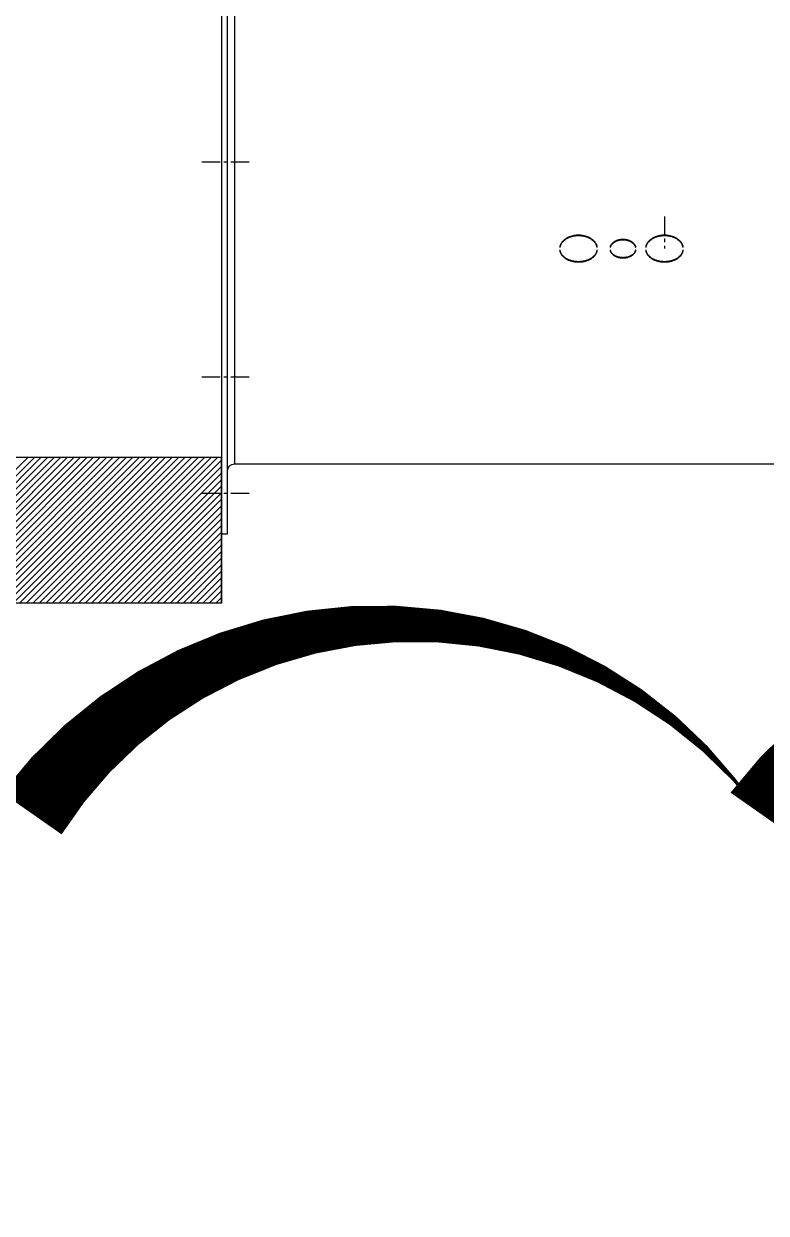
# Model space of a CAD drawing. Header units: millimetres. Extents: x -379292 to 1221486, y 92049 to 447512.
# Drawn here: x 409699 to 410208, y 272865 to 273682 of the extents above; entities that cross this region are included whole.
import ezdxf

# ---------------------------------------------------------------- set-up
doc = ezdxf.new("R2010")
doc.units = ezdxf.units.MM
doc.linetypes.add('CENTER', pattern=[2, 1.25, -0.25, 0.25, -0.25])
doc.layers.add('05_REV', color=5, linetype='Continuous')
doc.layers.add('_Systemair', color=3, linetype='Continuous', lineweight=30)
doc.layers.add('_Systemair Ventilation Equipments', color=7, linetype='Continuous', lineweight=30)

# ---------------------------------------------------------------- blocks, each defined once
blk = doc.blocks.new('AXC 1000 L')
at = {"layer": '_Systemair Ventilation Equipments'}
for p, q in [((10072.364, 3625.006), (10072.364, 3735.506)), ((10072.764, 3735.506), (10072.764, 3625.006)), ((10072.764, 3625.006), (10072.364, 3625.006))]:
    blk.add_line(p, q, dxfattribs=at)
at = {"layer": '_Systemair Ventilation Equipments', "color": 9, "linetype": 'Continuous'}
blk.add_line((10071.864, 3726.864), (10071.864, 3629.806), dxfattribs=at)
at = {"layer": '_Systemair Ventilation Equipments', "color": 2, "linetype": 'CENTER'}
for p, q in [((10070.864, 3650.533), (10074.264, 3650.533)), ((10042.364, 3646.79), (10042.364, 3644.592)), ((10070.864, 3635.772), (10074.264, 3635.772)), ((10070.864, 3627.784), (10074.264, 3627.784))]:
    blk.add_line(p, q, dxfattribs=at)
at = {"layer": '_Systemair Ventilation Equipments', "color": 7, "linetype": 'Continuous'}
for p, q in [((10041.09, 3644.767), (10041.102, 3644.805)), ((10041.102, 3644.805), (10041.117, 3644.843)), ((10041.103, 3644.806), (10041.103, 3644.689)), ((10041.117, 3644.843), (10041.134, 3644.881)), ((10041.133, 3644.803), (10041.12, 3644.765)), ((10041.147, 3644.84), (10041.133, 3644.803)), ((10041.134, 3644.881), (10041.153, 3644.919)), ((10041.164, 3644.877), (10041.147, 3644.84)), ((10041.153, 3644.919), (10041.174, 3644.955)), ((10041.182, 3644.913), (10041.164, 3644.877)), ((10041.174, 3644.955), (10041.198, 3644.991)), ((10041.203, 3644.949), (10041.182, 3644.913)), ((10041.198, 3644.991), (10041.223, 3645.026)), ((10041.227, 3644.984), (10041.203, 3644.949)), ((10041.223, 3645.026), (10041.251, 3645.061)), ((10041.252, 3645.019), (10041.227, 3644.984)), ((10041.251, 3645.061), (10041.281, 3645.095)), ((10041.279, 3645.052), (10041.252, 3645.019)), ((10041.308, 3645.085), (10041.279, 3645.052)), ((10041.281, 3645.095), (10041.313, 3645.127)), ((10041.339, 3645.117), (10041.308, 3645.085)), ((10041.313, 3645.127), (10041.347, 3645.159)), ((10041.372, 3645.147), (10041.339, 3645.117)), ((10041.347, 3645.159), (10041.383, 3645.19)), ((10041.406, 3645.177), (10041.372, 3645.147)), ((10041.383, 3645.19), (10041.42, 3645.22)), ((10041.443, 3645.206), (10041.406, 3645.177)), ((10041.42, 3645.22), (10041.459, 3645.248)), ((10041.481, 3645.234), (10041.443, 3645.206)), ((10041.459, 3645.248), (10041.5, 3645.276)), ((10041.521, 3645.26), (10041.481, 3645.234)), ((10041.5, 3645.276), (10041.542, 3645.301)), ((10041.562, 3645.286), (10041.521, 3645.26)), ((10041.542, 3645.301), (10041.585, 3645.326)), ((10041.605, 3645.31), (10041.562, 3645.286)), ((10041.585, 3645.326), (10041.631, 3645.35)), ((10041.649, 3645.332), (10041.605, 3645.31)), ((10041.631, 3645.35), (10041.678, 3645.372)), ((10041.694, 3645.353), (10041.649, 3645.332)), ((10041.678, 3645.372), (10041.726, 3645.392)), ((10041.741, 3645.373), (10041.694, 3645.353)), ((10041.726, 3645.392), (10041.775, 3645.411)), ((10041.788, 3645.392), (10041.741, 3645.373)), ((10041.775, 3645.411), (10041.825, 3645.429)), ((10041.837, 3645.409), (10041.788, 3645.392)), ((10041.825, 3645.429), (10041.875, 3645.444)), ((10041.887, 3645.424), (10041.837, 3645.409)), ((10041.875, 3645.444), (10041.927, 3645.459)), ((10041.938, 3645.438), (10041.887, 3645.424)), ((10041.927, 3645.459), (10041.98, 3645.471)), ((10041.99, 3645.451), (10041.938, 3645.438)), ((10041.98, 3645.471), (10042.033, 3645.482)), ((10042.042, 3645.462), (10041.99, 3645.451)), ((10042.033, 3645.482), (10042.087, 3645.492)), ((10042.095, 3645.471), (10042.042, 3645.462)), ((10042.087, 3645.492), (10042.142, 3645.5)), ((10042.148, 3645.478), (10042.095, 3645.471)), ((10042.142, 3645.5), (10042.197, 3645.506)), ((10042.202, 3645.484), (10042.148, 3645.478)), ((10042.197, 3645.506), (10042.253, 3645.51)), ((10042.256, 3645.488), (10042.202, 3645.484)), ((10042.253, 3645.51), (10042.308, 3645.513)), ((10042.31, 3645.491), (10042.256, 3645.488)), ((10042.308, 3645.513), (10042.364, 3645.513)), ((10042.364, 3645.492), (10042.31, 3645.491)), ((10042.364, 3645.513), (10042.419, 3645.513)), ((10042.418, 3645.491), (10042.364, 3645.492)), ((10042.472, 3645.488), (10042.418, 3645.491)), ((10042.419, 3645.513), (10042.475, 3645.51)), ((10042.527, 3645.484), (10042.472, 3645.488)), ((10042.475, 3645.51), (10042.53, 3645.506)), ((10042.58, 3645.478), (10042.527, 3645.484)), ((10042.53, 3645.506), (10042.585, 3645.5)), ((10042.634, 3645.471), (10042.58, 3645.478)), ((10042.585, 3645.5), (10042.64, 3645.492)), ((10042.687, 3645.461), (10042.634, 3645.471)), ((10042.64, 3645.492), (10042.694, 3645.483)), ((10042.739, 3645.451), (10042.687, 3645.461)), ((10042.694, 3645.483), (10042.748, 3645.471)), ((10042.79, 3645.438), (10042.739, 3645.451)), ((10042.748, 3645.471), (10042.8, 3645.459)), ((10042.841, 3645.424), (10042.79, 3645.438)), ((10042.8, 3645.459), (10042.852, 3645.444)), ((10042.89, 3645.409), (10042.841, 3645.424)), ((10042.852, 3645.444), (10042.904, 3645.428)), ((10042.939, 3645.392), (10042.89, 3645.409)), ((10042.904, 3645.428), (10042.954, 3645.411)), ((10042.987, 3645.374), (10042.939, 3645.392)), ((10042.954, 3645.411), (10043.003, 3645.392)), ((10043.034, 3645.354), (10042.987, 3645.374)), ((10043.003, 3645.392), (10043.051, 3645.371)), ((10043.079, 3645.332), (10043.034, 3645.354)), ((10043.051, 3645.371), (10043.097, 3645.35)), ((10043.123, 3645.309), (10043.079, 3645.332)), ((10043.097, 3645.35), (10043.142, 3645.326)), ((10043.166, 3645.285), (10043.123, 3645.309)), ((10043.142, 3645.326), (10043.186, 3645.302)), ((10043.207, 3645.26), (10043.166, 3645.285)), ((10043.186, 3645.302), (10043.228, 3645.276)), ((10043.247, 3645.234), (10043.207, 3645.26)), ((10043.228, 3645.276), (10043.269, 3645.248)), ((10043.285, 3645.206), (10043.247, 3645.234)), ((10043.269, 3645.248), (10043.308, 3645.22)), ((10043.321, 3645.177), (10043.285, 3645.206)), ((10043.308, 3645.22), (10043.345, 3645.19)), ((10043.356, 3645.147), (10043.321, 3645.177)), ((10043.345, 3645.19), (10043.381, 3645.16)), ((10043.389, 3645.116), (10043.356, 3645.147)), ((10043.381, 3645.16), (10043.414, 3645.128)), ((10043.421, 3645.084), (10043.389, 3645.116)), ((10043.414, 3645.128), (10043.446, 3645.096)), ((10043.45, 3645.051), (10043.421, 3645.084)), ((10043.446, 3645.096), (10043.476, 3645.062)), ((10043.477, 3645.018), (10043.45, 3645.051)), ((10043.476, 3645.062), (10043.503, 3645.028)), ((10043.502, 3644.983), (10043.477, 3645.018)), ((10043.525, 3644.948), (10043.502, 3644.983)), ((10043.503, 3645.028), (10043.529, 3644.992)), ((10043.546, 3644.913), (10043.525, 3644.948)), ((10043.529, 3644.992), (10043.553, 3644.956)), ((10043.565, 3644.876), (10043.546, 3644.913)), ((10043.553, 3644.956), (10043.574, 3644.919)), ((10043.581, 3644.839), (10043.565, 3644.876)), ((10043.574, 3644.919), (10043.594, 3644.882)), ((10043.596, 3644.802), (10043.581, 3644.839)), ((10043.594, 3644.882), (10043.611, 3644.844)), ((10043.608, 3644.765), (10043.596, 3644.802)), ((10043.611, 3644.844), (10043.625, 3644.806)), ((10043.625, 3644.689), (10043.625, 3644.806)), ((10043.625, 3644.806), (10043.638, 3644.767)), ((10044.356, 3644.776), (10044.37, 3644.804)), ((10044.37, 3644.804), (10044.385, 3644.832)), ((10044.385, 3644.832), (10044.403, 3644.859)), ((10044.4, 3644.8), (10044.386, 3644.773)), ((10044.415, 3644.827), (10044.4, 3644.8)), ((10044.403, 3644.859), (10044.422, 3644.886)), ((10044.432, 3644.853), (10044.415, 3644.827)), ((10044.422, 3644.886), (10044.443, 3644.912)), ((10044.45, 3644.878), (10044.432, 3644.853)), ((10044.443, 3644.912), (10044.466, 3644.938)), ((10044.471, 3644.903), (10044.45, 3644.878)), ((10044.466, 3644.938), (10044.49, 3644.963)), ((10044.492, 3644.928), (10044.471, 3644.903)), ((10044.49, 3644.963), (10044.516, 3644.986)), ((10044.516, 3644.951), (10044.492, 3644.928)), ((10044.516, 3644.986), (10044.543, 3645.009)), ((10044.54, 3644.974), (10044.516, 3644.951)), ((10044.567, 3644.996), (10044.54, 3644.974)), ((10044.543, 3645.009), (10044.572, 3645.031)), ((10044.594, 3645.017), (10044.567, 3644.996)), ((10044.572, 3645.031), (10044.602, 3645.052)), ((10044.623, 3645.037), (10044.594, 3645.017)), ((10044.602, 3645.052), (10044.633, 3645.072)), ((10044.654, 3645.056), (10044.623, 3645.037)), ((10044.633, 3645.072), (10044.666, 3645.091)), ((10044.685, 3645.074), (10044.654, 3645.056)), ((10044.666, 3645.091), (10044.7, 3645.109)), ((10044.718, 3645.091), (10044.685, 3645.074)), ((10044.7, 3645.109), (10044.735, 3645.125)), ((10044.751, 3645.107), (10044.718, 3645.091)), ((10044.735, 3645.125), (10044.771, 3645.141)), ((10044.786, 3645.122), (10044.751, 3645.107)), ((10044.771, 3645.141), (10044.808, 3645.155)), ((10044.822, 3645.136), (10044.786, 3645.122)), ((10044.808, 3645.155), (10044.846, 3645.168)), ((10044.858, 3645.148), (10044.822, 3645.136)), ((10044.846, 3645.168), (10044.885, 3645.18)), ((10044.896, 3645.16), (10044.858, 3645.148)), ((10044.885, 3645.18), (10044.924, 3645.19)), ((10044.934, 3645.17), (10044.896, 3645.16)), ((10044.924, 3645.19), (10044.964, 3645.199)), ((10044.973, 3645.178), (10044.934, 3645.17)), ((10044.964, 3645.199), (10045.005, 3645.207)), ((10045.013, 3645.186), (10044.973, 3645.178)), ((10045.005, 3645.207), (10045.046, 3645.213)), ((10045.052, 3645.192), (10045.013, 3645.186)), ((10045.046, 3645.213), (10045.088, 3645.218)), ((10045.092, 3645.197), (10045.052, 3645.192)), ((10045.088, 3645.218), (10045.13, 3645.222)), ((10045.133, 3645.2), (10045.092, 3645.197)), ((10045.13, 3645.222), (10045.172, 3645.224)), ((10045.173, 3645.202), (10045.133, 3645.2)), ((10045.172, 3645.224), (10045.214, 3645.224)), ((10045.214, 3645.203), (10045.173, 3645.202)), ((10045.214, 3645.224), (10045.256, 3645.224)), ((10045.255, 3645.202), (10045.214, 3645.203)), ((10045.295, 3645.2), (10045.255, 3645.202)), ((10045.256, 3645.224), (10045.298, 3645.222)), ((10045.336, 3645.197), (10045.295, 3645.2)), ((10045.298, 3645.222), (10045.34, 3645.218)), ((10045.376, 3645.192), (10045.336, 3645.197)), ((10045.34, 3645.218), (10045.382, 3645.213)), ((10045.416, 3645.186), (10045.376, 3645.192)), ((10045.382, 3645.213), (10045.423, 3645.207)), ((10045.455, 3645.178), (10045.416, 3645.186)), ((10045.423, 3645.207), (10045.464, 3645.199)), ((10045.494, 3645.17), (10045.455, 3645.178)), ((10045.464, 3645.199), (10045.504, 3645.19)), ((10045.532, 3645.16), (10045.494, 3645.17)), ((10045.504, 3645.19), (10045.544, 3645.179)), ((10045.569, 3645.148), (10045.532, 3645.16)), ((10045.544, 3645.179), (10045.583, 3645.168)), ((10045.605, 3645.136), (10045.569, 3645.148)), ((10045.583, 3645.168), (10045.621, 3645.154)), ((10045.641, 3645.122), (10045.605, 3645.136)), ((10045.621, 3645.154), (10045.658, 3645.14)), ((10045.675, 3645.108), (10045.641, 3645.122)), ((10045.658, 3645.14), (10045.694, 3645.125)), ((10045.709, 3645.092), (10045.675, 3645.108)), ((10045.694, 3645.125), (10045.729, 3645.108)), ((10045.742, 3645.075), (10045.709, 3645.092)), ((10045.729, 3645.108), (10045.762, 3645.09)), ((10045.774, 3645.056), (10045.742, 3645.075)), ((10045.762, 3645.09), (10045.795, 3645.072)), ((10045.804, 3645.037), (10045.774, 3645.056)), ((10045.795, 3645.072), (10045.827, 3645.051)), ((10045.833, 3645.017), (10045.804, 3645.037)), ((10045.827, 3645.051), (10045.857, 3645.03)), ((10045.86, 3644.996), (10045.833, 3645.017)), ((10045.857, 3645.03), (10045.885, 3645.009)), ((10045.887, 3644.974), (10045.86, 3644.996)), ((10045.885, 3645.009), (10045.913, 3644.986)), ((10045.912, 3644.952), (10045.887, 3644.974)), ((10045.935, 3644.928), (10045.912, 3644.952)), ((10045.913, 3644.986), (10045.938, 3644.962)), ((10045.957, 3644.903), (10045.935, 3644.928)), ((10045.938, 3644.962), (10045.962, 3644.938)), ((10045.978, 3644.878), (10045.957, 3644.903)), ((10045.962, 3644.938), (10045.985, 3644.912)), ((10045.996, 3644.853), (10045.978, 3644.878)), ((10045.985, 3644.912), (10046.006, 3644.886)), ((10046.013, 3644.826), (10045.996, 3644.853)), ((10046.006, 3644.886), (10046.025, 3644.86)), ((10046.028, 3644.8), (10046.013, 3644.826)), ((10046.025, 3644.86), (10046.042, 3644.832)), ((10046.042, 3644.772), (10046.028, 3644.8)), ((10046.042, 3644.832), (10046.058, 3644.804)), ((10046.058, 3644.804), (10046.071, 3644.776)), ((10046.99, 3644.767), (10047.002, 3644.805)), ((10047.002, 3644.805), (10047.017, 3644.843)), ((10047.003, 3644.806), (10047.003, 3644.689)), ((10047.017, 3644.843), (10047.034, 3644.881)), ((10047.033, 3644.803), (10047.02, 3644.765)), ((10047.047, 3644.84), (10047.033, 3644.803)), ((10047.034, 3644.881), (10047.053, 3644.919)), ((10047.064, 3644.877), (10047.047, 3644.84)), ((10047.053, 3644.919), (10047.074, 3644.955)), ((10047.082, 3644.913), (10047.064, 3644.877)), ((10047.074, 3644.955), (10047.098, 3644.991)), ((10047.103, 3644.949), (10047.082, 3644.913)), ((10047.098, 3644.991), (10047.123, 3645.026)), ((10047.127, 3644.984), (10047.103, 3644.949)), ((10047.123, 3645.026), (10047.151, 3645.061)), ((10047.152, 3645.019), (10047.127, 3644.984)), ((10047.151, 3645.061), (10047.181, 3645.095)), ((10047.179, 3645.052), (10047.152, 3645.019)), ((10047.208, 3645.085), (10047.179, 3645.052)), ((10047.181, 3645.095), (10047.213, 3645.127)), ((10047.239, 3645.117), (10047.208, 3645.085)), ((10047.213, 3645.127), (10047.247, 3645.159)), ((10047.272, 3645.147), (10047.239, 3645.117)), ((10047.247, 3645.159), (10047.283, 3645.19)), ((10047.306, 3645.177), (10047.272, 3645.147)), ((10047.283, 3645.19), (10047.32, 3645.22)), ((10047.343, 3645.206), (10047.306, 3645.177)), ((10047.32, 3645.22), (10047.359, 3645.248)), ((10047.381, 3645.234), (10047.343, 3645.206)), ((10047.359, 3645.248), (10047.4, 3645.276)), ((10047.421, 3645.26), (10047.381, 3645.234)), ((10047.4, 3645.276), (10047.442, 3645.301)), ((10047.462, 3645.286), (10047.421, 3645.26)), ((10047.442, 3645.301), (10047.485, 3645.326)), ((10047.505, 3645.31), (10047.462, 3645.286)), ((10047.485, 3645.326), (10047.531, 3645.35)), ((10047.549, 3645.332), (10047.505, 3645.31)), ((10047.531, 3645.35), (10047.578, 3645.372)), ((10047.594, 3645.353), (10047.549, 3645.332)), ((10047.578, 3645.372), (10047.626, 3645.392)), ((10047.641, 3645.373), (10047.594, 3645.353)), ((10047.626, 3645.392), (10047.675, 3645.411)), ((10047.688, 3645.392), (10047.641, 3645.373)), ((10047.675, 3645.411), (10047.725, 3645.429)), ((10047.737, 3645.409), (10047.688, 3645.392)), ((10047.725, 3645.429), (10047.775, 3645.444)), ((10047.787, 3645.424), (10047.737, 3645.409)), ((10047.775, 3645.444), (10047.827, 3645.459)), ((10047.838, 3645.438), (10047.787, 3645.424)), ((10047.827, 3645.459), (10047.88, 3645.471)), ((10047.89, 3645.451), (10047.838, 3645.438)), ((10047.88, 3645.471), (10047.933, 3645.482)), ((10047.942, 3645.462), (10047.89, 3645.451)), ((10047.933, 3645.482), (10047.987, 3645.492)), ((10047.995, 3645.471), (10047.942, 3645.462)), ((10047.987, 3645.492), (10048.042, 3645.5)), ((10048.048, 3645.478), (10047.995, 3645.471)), ((10048.042, 3645.5), (10048.097, 3645.506)), ((10048.102, 3645.484), (10048.048, 3645.478)), ((10048.097, 3645.506), (10048.153, 3645.51)), ((10048.156, 3645.488), (10048.102, 3645.484)), ((10048.153, 3645.51), (10048.208, 3645.513)), ((10048.21, 3645.491), (10048.156, 3645.488)), ((10048.208, 3645.513), (10048.264, 3645.513)), ((10048.264, 3645.492), (10048.21, 3645.491)), ((10048.264, 3645.513), (10048.319, 3645.513)), ((10048.318, 3645.491), (10048.264, 3645.492)), ((10048.372, 3645.488), (10048.318, 3645.491)), ((10048.319, 3645.513), (10048.375, 3645.51)), ((10048.427, 3645.484), (10048.372, 3645.488)), ((10048.375, 3645.51), (10048.43, 3645.506)), ((10048.48, 3645.478), (10048.427, 3645.484)), ((10048.43, 3645.506), (10048.485, 3645.5)), ((10048.534, 3645.471), (10048.48, 3645.478)), ((10048.485, 3645.5), (10048.54, 3645.492)), ((10048.587, 3645.461), (10048.534, 3645.471)), ((10048.54, 3645.492), (10048.594, 3645.483)), ((10048.639, 3645.451), (10048.587, 3645.461)), ((10048.594, 3645.483), (10048.648, 3645.471)), ((10048.69, 3645.438), (10048.639, 3645.451)), ((10048.648, 3645.471), (10048.7, 3645.459)), ((10048.741, 3645.424), (10048.69, 3645.438)), ((10048.7, 3645.459), (10048.752, 3645.444)), ((10048.79, 3645.409), (10048.741, 3645.424)), ((10048.752, 3645.444), (10048.804, 3645.428)), ((10048.839, 3645.392), (10048.79, 3645.409)), ((10048.804, 3645.428), (10048.854, 3645.411)), ((10048.887, 3645.374), (10048.839, 3645.392)), ((10048.854, 3645.411), (10048.903, 3645.392)), ((10048.934, 3645.354), (10048.887, 3645.374)), ((10048.903, 3645.392), (10048.951, 3645.371)), ((10048.979, 3645.332), (10048.934, 3645.354)), ((10048.951, 3645.371), (10048.997, 3645.35)), ((10049.023, 3645.309), (10048.979, 3645.332)), ((10048.997, 3645.35), (10049.042, 3645.326)), ((10049.066, 3645.285), (10049.023, 3645.309)), ((10049.042, 3645.326), (10049.086, 3645.302)), ((10049.107, 3645.26), (10049.066, 3645.285)), ((10049.086, 3645.302), (10049.128, 3645.276)), ((10049.147, 3645.234), (10049.107, 3645.26)), ((10049.128, 3645.276), (10049.169, 3645.248)), ((10049.185, 3645.206), (10049.147, 3645.234)), ((10049.169, 3645.248), (10049.208, 3645.22)), ((10049.221, 3645.177), (10049.185, 3645.206)), ((10049.208, 3645.22), (10049.245, 3645.19)), ((10049.256, 3645.147), (10049.221, 3645.177)), ((10049.245, 3645.19), (10049.281, 3645.16)), ((10049.289, 3645.116), (10049.256, 3645.147)), ((10049.281, 3645.16), (10049.314, 3645.128)), ((10049.321, 3645.084), (10049.289, 3645.116)), ((10049.314, 3645.128), (10049.346, 3645.096)), ((10049.35, 3645.051), (10049.321, 3645.084)), ((10049.346, 3645.096), (10049.376, 3645.062)), ((10049.377, 3645.018), (10049.35, 3645.051)), ((10049.376, 3645.062), (10049.403, 3645.028)), ((10049.402, 3644.983), (10049.377, 3645.018)), ((10049.425, 3644.948), (10049.402, 3644.983)), ((10049.403, 3645.028), (10049.429, 3644.992)), ((10049.446, 3644.913), (10049.425, 3644.948)), ((10049.429, 3644.992), (10049.453, 3644.956)), ((10049.465, 3644.876), (10049.446, 3644.913)), ((10049.453, 3644.956), (10049.474, 3644.919)), ((10049.481, 3644.839), (10049.465, 3644.876)), ((10049.474, 3644.919), (10049.494, 3644.882)), ((10049.496, 3644.802), (10049.481, 3644.839)), ((10049.494, 3644.882), (10049.511, 3644.844)), ((10049.508, 3644.765), (10049.496, 3644.802)), ((10049.511, 3644.844), (10049.525, 3644.806)), ((10049.525, 3644.689), (10049.525, 3644.806)), ((10049.525, 3644.806), (10049.538, 3644.767)), ((10041.073, 3644.689), (10041.08, 3644.728)), ((10041.103, 3644.689), (10041.073, 3644.689)), ((10041.073, 3644.476), (10041.103, 3644.476)), ((10041.08, 3644.437), (10041.073, 3644.476)), ((10041.08, 3644.728), (10041.09, 3644.767)), ((10041.09, 3644.398), (10041.08, 3644.437)), ((10041.103, 3644.36), (10041.09, 3644.398)), ((10041.11, 3644.727), (10041.103, 3644.689)), ((10041.103, 3644.476), (10041.11, 3644.439)), ((10041.117, 3644.323), (10041.103, 3644.36)), ((10041.12, 3644.765), (10041.11, 3644.727)), ((10041.11, 3644.439), (10041.12, 3644.401)), ((10041.134, 3644.285), (10041.117, 3644.323)), ((10041.12, 3644.401), (10041.132, 3644.364)), ((10041.132, 3644.364), (10041.147, 3644.327)), ((10041.153, 3644.249), (10041.134, 3644.285)), ((10041.147, 3644.327), (10041.163, 3644.291)), ((10041.175, 3644.213), (10041.153, 3644.249)), ((10041.163, 3644.291), (10041.182, 3644.255)), ((10041.199, 3644.177), (10041.175, 3644.213)), ((10041.182, 3644.255), (10041.203, 3644.22)), ((10041.224, 3644.143), (10041.199, 3644.177)), ((10041.203, 3644.22), (10041.226, 3644.186)), ((10041.252, 3644.109), (10041.224, 3644.143)), ((10041.226, 3644.186), (10041.251, 3644.152)), ((10041.251, 3644.152), (10041.278, 3644.12)), ((10041.282, 3644.077), (10041.252, 3644.109)), ((10041.278, 3644.12), (10041.307, 3644.088)), ((10041.313, 3644.045), (10041.282, 3644.077)), ((10041.307, 3644.088), (10041.339, 3644.056)), ((10041.347, 3644.014), (10041.313, 3644.045)), ((10041.339, 3644.056), (10041.372, 3644.026)), ((10041.382, 3643.985), (10041.347, 3644.014)), ((10041.372, 3644.026), (10041.407, 3643.997)), ((10041.42, 3643.956), (10041.382, 3643.985)), ((10041.407, 3643.997), (10041.443, 3643.969)), ((10043.285, 3643.969), (10043.322, 3643.997)), ((10043.345, 3643.984), (10043.308, 3643.956)), ((10043.322, 3643.997), (10043.356, 3644.026)), ((10043.381, 3644.014), (10043.345, 3643.984)), ((10043.356, 3644.026), (10043.389, 3644.056)), ((10043.415, 3644.045), (10043.381, 3644.014)), ((10043.389, 3644.056), (10043.42, 3644.087)), ((10043.447, 3644.077), (10043.415, 3644.045)), ((10043.42, 3644.087), (10043.449, 3644.119)), ((10043.477, 3644.11), (10043.447, 3644.077)), ((10043.449, 3644.119), (10043.476, 3644.151)), ((10043.476, 3644.151), (10043.501, 3644.185)), ((10043.504, 3644.144), (10043.477, 3644.11)), ((10043.501, 3644.185), (10043.524, 3644.219)), ((10043.53, 3644.178), (10043.504, 3644.144)), ((10043.524, 3644.219), (10043.546, 3644.255)), ((10043.553, 3644.213), (10043.53, 3644.178)), ((10043.546, 3644.255), (10043.564, 3644.29)), ((10043.575, 3644.249), (10043.553, 3644.213)), ((10043.564, 3644.29), (10043.581, 3644.326)), ((10043.594, 3644.286), (10043.575, 3644.249)), ((10043.581, 3644.326), (10043.595, 3644.363)), ((10043.611, 3644.323), (10043.594, 3644.286)), ((10043.595, 3644.363), (10043.607, 3644.4)), ((10043.607, 3644.4), (10043.617, 3644.438)), ((10043.617, 3644.727), (10043.608, 3644.765)), ((10043.625, 3644.361), (10043.611, 3644.323)), ((10043.625, 3644.689), (10043.617, 3644.727)), ((10043.617, 3644.438), (10043.625, 3644.476)), ((10043.655, 3644.689), (10043.625, 3644.689)), ((10043.625, 3644.476), (10043.655, 3644.476)), ((10043.638, 3644.399), (10043.625, 3644.361)), ((10043.638, 3644.767), (10043.648, 3644.728)), ((10043.648, 3644.438), (10043.638, 3644.399)), ((10043.648, 3644.728), (10043.655, 3644.689)), ((10043.655, 3644.476), (10043.648, 3644.438)), ((10044.327, 3644.689), (10044.335, 3644.718)), ((10044.357, 3644.689), (10044.327, 3644.689)), ((10044.327, 3644.476), (10044.357, 3644.476)), ((10044.335, 3644.447), (10044.327, 3644.476)), ((10044.335, 3644.718), (10044.344, 3644.747)), ((10044.345, 3644.418), (10044.335, 3644.447)), ((10044.344, 3644.747), (10044.356, 3644.776)), ((10044.356, 3644.39), (10044.345, 3644.418)), ((10044.37, 3644.362), (10044.356, 3644.39)), ((10044.357, 3644.777), (10044.357, 3644.689)), ((10044.365, 3644.717), (10044.357, 3644.689)), ((10044.357, 3644.476), (10044.365, 3644.448)), ((10044.375, 3644.745), (10044.365, 3644.717)), ((10044.365, 3644.448), (10044.375, 3644.421)), ((10044.386, 3644.334), (10044.37, 3644.362)), ((10044.386, 3644.773), (10044.375, 3644.745)), ((10044.375, 3644.421), (10044.386, 3644.393)), ((10044.386, 3644.393), (10044.4, 3644.366)), ((10044.403, 3644.307), (10044.386, 3644.334)), ((10044.4, 3644.366), (10044.415, 3644.34)), ((10044.422, 3644.281), (10044.403, 3644.307)), ((10044.415, 3644.34), (10044.432, 3644.314)), ((10044.443, 3644.256), (10044.422, 3644.281)), ((10044.432, 3644.314), (10044.45, 3644.289)), ((10044.465, 3644.231), (10044.443, 3644.256)), ((10044.45, 3644.289), (10044.471, 3644.264)), ((10044.489, 3644.207), (10044.465, 3644.231)), ((10044.471, 3644.264), (10044.493, 3644.24)), ((10044.515, 3644.184), (10044.489, 3644.207)), ((10044.493, 3644.24), (10044.516, 3644.217)), ((10044.542, 3644.162), (10044.515, 3644.184)), ((10044.516, 3644.217), (10044.541, 3644.194)), ((10044.541, 3644.194), (10044.568, 3644.173)), ((10044.57, 3644.14), (10044.542, 3644.162)), ((10044.568, 3644.173), (10044.595, 3644.152)), ((10044.6, 3644.12), (10044.57, 3644.14)), ((10044.595, 3644.152), (10044.624, 3644.133)), ((10044.632, 3644.1), (10044.6, 3644.12)), ((10044.624, 3644.133), (10044.654, 3644.114)), ((10044.665, 3644.082), (10044.632, 3644.1)), ((10044.654, 3644.114), (10044.686, 3644.097)), ((10044.698, 3644.064), (10044.665, 3644.082)), ((10044.686, 3644.097), (10044.719, 3644.08)), ((10044.733, 3644.048), (10044.698, 3644.064)), ((10044.719, 3644.08), (10044.752, 3644.065)), ((10044.769, 3644.033), (10044.733, 3644.048)), ((10044.752, 3644.065), (10044.787, 3644.05)), ((10044.806, 3644.019), (10044.769, 3644.033)), ((10044.787, 3644.05), (10044.823, 3644.037)), ((10044.845, 3644.007), (10044.806, 3644.019)), ((10044.823, 3644.037), (10044.859, 3644.025)), ((10044.884, 3643.995), (10044.845, 3644.007)), ((10044.859, 3644.025), (10044.896, 3644.014)), ((10044.923, 3643.985), (10044.884, 3643.995)), ((10044.896, 3644.014), (10044.934, 3644.005)), ((10044.964, 3643.976), (10044.923, 3643.985)), ((10044.934, 3644.005), (10044.973, 3643.996)), ((10045.005, 3643.969), (10044.964, 3643.976)), ((10044.973, 3643.996), (10045.012, 3643.989)), ((10045.012, 3643.989), (10045.052, 3643.983)), ((10045.052, 3643.983), (10045.092, 3643.978)), ((10045.092, 3643.978), (10045.133, 3643.975)), ((10045.133, 3643.975), (10045.173, 3643.973)), ((10045.173, 3643.973), (10045.214, 3643.972)), ((10045.214, 3643.972), (10045.255, 3643.973)), ((10045.255, 3643.973), (10045.295, 3643.975)), ((10045.295, 3643.975), (10045.336, 3643.978)), ((10045.336, 3643.978), (10045.376, 3643.983)), ((10045.376, 3643.983), (10045.415, 3643.989)), ((10045.415, 3643.989), (10045.455, 3643.996)), ((10045.464, 3643.976), (10045.423, 3643.969)), ((10045.455, 3643.996), (10045.493, 3644.005)), ((10045.504, 3643.985), (10045.464, 3643.976)), ((10045.493, 3644.005), (10045.532, 3644.014)), ((10045.543, 3643.995), (10045.504, 3643.985)), ((10045.532, 3644.014), (10045.569, 3644.025)), ((10045.582, 3644.006), (10045.543, 3643.995)), ((10045.569, 3644.025), (10045.606, 3644.037)), ((10045.62, 3644.019), (10045.582, 3644.006)), ((10045.606, 3644.037), (10045.642, 3644.051)), ((10045.657, 3644.033), (10045.62, 3644.019)), ((10045.642, 3644.051), (10045.677, 3644.065)), ((10045.693, 3644.048), (10045.657, 3644.033)), ((10045.677, 3644.065), (10045.71, 3644.081)), ((10045.728, 3644.064), (10045.693, 3644.048)), ((10045.71, 3644.081), (10045.743, 3644.097)), ((10045.762, 3644.081), (10045.728, 3644.064)), ((10045.743, 3644.097), (10045.774, 3644.115)), ((10045.795, 3644.1), (10045.762, 3644.081)), ((10045.774, 3644.115), (10045.805, 3644.134)), ((10045.826, 3644.119), (10045.795, 3644.1)), ((10045.805, 3644.134), (10045.834, 3644.153)), ((10045.856, 3644.139), (10045.826, 3644.119)), ((10045.834, 3644.153), (10045.861, 3644.174)), ((10045.885, 3644.161), (10045.856, 3644.139)), ((10045.861, 3644.174), (10045.888, 3644.195)), ((10045.912, 3644.183), (10045.885, 3644.161)), ((10045.888, 3644.195), (10045.912, 3644.217)), ((10045.912, 3644.217), (10045.936, 3644.24)), ((10045.938, 3644.207), (10045.912, 3644.183)), ((10045.936, 3644.24), (10045.957, 3644.264)), ((10045.963, 3644.231), (10045.938, 3644.207)), ((10045.957, 3644.264), (10045.977, 3644.289)), ((10045.985, 3644.256), (10045.963, 3644.231)), ((10045.977, 3644.289), (10045.996, 3644.314)), ((10046.006, 3644.282), (10045.985, 3644.256)), ((10045.996, 3644.314), (10046.013, 3644.34)), ((10046.025, 3644.308), (10046.006, 3644.282)), ((10046.013, 3644.34), (10046.028, 3644.366)), ((10046.042, 3644.335), (10046.025, 3644.308)), ((10046.028, 3644.366), (10046.041, 3644.393)), ((10046.041, 3644.393), (10046.053, 3644.42)), ((10046.053, 3644.745), (10046.042, 3644.772)), ((10046.058, 3644.362), (10046.042, 3644.335)), ((10046.063, 3644.717), (10046.053, 3644.745)), ((10046.053, 3644.42), (10046.063, 3644.448)), ((10046.072, 3644.39), (10046.058, 3644.362)), ((10046.071, 3644.689), (10046.063, 3644.717)), ((10046.063, 3644.448), (10046.071, 3644.476)), ((10046.071, 3644.689), (10046.071, 3644.777)), ((10046.071, 3644.776), (10046.083, 3644.747)), ((10046.101, 3644.689), (10046.071, 3644.689)), ((10046.071, 3644.476), (10046.101, 3644.476)), ((10046.083, 3644.418), (10046.072, 3644.39)), ((10046.083, 3644.747), (10046.093, 3644.718)), ((10046.093, 3644.447), (10046.083, 3644.418)), ((10046.093, 3644.718), (10046.101, 3644.689)), ((10046.101, 3644.476), (10046.093, 3644.447)), ((10046.973, 3644.689), (10046.98, 3644.728)), ((10047.003, 3644.689), (10046.973, 3644.689)), ((10046.973, 3644.476), (10047.003, 3644.476)), ((10046.98, 3644.437), (10046.973, 3644.476)), ((10046.98, 3644.728), (10046.99, 3644.767)), ((10046.99, 3644.398), (10046.98, 3644.437)), ((10047.003, 3644.36), (10046.99, 3644.398)), ((10047.01, 3644.727), (10047.003, 3644.689)), ((10047.003, 3644.476), (10047.01, 3644.439)), ((10047.017, 3644.323), (10047.003, 3644.36)), ((10047.02, 3644.765), (10047.01, 3644.727)), ((10047.01, 3644.439), (10047.02, 3644.401)), ((10047.034, 3644.285), (10047.017, 3644.323)), ((10047.02, 3644.401), (10047.032, 3644.364)), ((10047.032, 3644.364), (10047.047, 3644.327)), ((10047.053, 3644.249), (10047.034, 3644.285)), ((10047.047, 3644.327), (10047.063, 3644.291)), ((10047.075, 3644.213), (10047.053, 3644.249)), ((10047.063, 3644.291), (10047.082, 3644.255)), ((10047.099, 3644.177), (10047.075, 3644.213)), ((10047.082, 3644.255), (10047.103, 3644.22)), ((10047.124, 3644.143), (10047.099, 3644.177)), ((10047.103, 3644.22), (10047.126, 3644.186)), ((10047.152, 3644.109), (10047.124, 3644.143)), ((10047.126, 3644.186), (10047.151, 3644.152)), ((10047.151, 3644.152), (10047.178, 3644.12)), ((10047.182, 3644.077), (10047.152, 3644.109)), ((10047.178, 3644.12), (10047.207, 3644.088)), ((10047.213, 3644.045), (10047.182, 3644.077)), ((10047.207, 3644.088), (10047.239, 3644.056)), ((10047.247, 3644.014), (10047.213, 3644.045)), ((10047.239, 3644.056), (10047.272, 3644.026)), ((10047.282, 3643.985), (10047.247, 3644.014)), ((10047.272, 3644.026), (10047.307, 3643.997)), ((10047.32, 3643.956), (10047.282, 3643.985)), ((10047.307, 3643.997), (10047.343, 3643.969)), ((10049.185, 3643.969), (10049.222, 3643.997)), ((10049.245, 3643.984), (10049.208, 3643.956)), ((10049.222, 3643.997), (10049.256, 3644.026)), ((10049.281, 3644.014), (10049.245, 3643.984)), ((10049.256, 3644.026), (10049.289, 3644.056)), ((10049.315, 3644.045), (10049.281, 3644.014)), ((10049.289, 3644.056), (10049.32, 3644.087)), ((10049.347, 3644.077), (10049.315, 3644.045)), ((10049.32, 3644.087), (10049.349, 3644.119)), ((10049.377, 3644.11), (10049.347, 3644.077)), ((10049.349, 3644.119), (10049.376, 3644.151)), ((10049.376, 3644.151), (10049.401, 3644.185)), ((10049.404, 3644.144), (10049.377, 3644.11)), ((10049.401, 3644.185), (10049.424, 3644.219)), ((10049.43, 3644.178), (10049.404, 3644.144)), ((10049.424, 3644.219), (10049.446, 3644.255)), ((10049.453, 3644.213), (10049.43, 3644.178)), ((10049.446, 3644.255), (10049.464, 3644.29)), ((10049.475, 3644.249), (10049.453, 3644.213)), ((10049.464, 3644.29), (10049.481, 3644.326)), ((10049.494, 3644.286), (10049.475, 3644.249)), ((10049.481, 3644.326), (10049.495, 3644.363)), ((10049.511, 3644.323), (10049.494, 3644.286)), ((10049.495, 3644.363), (10049.507, 3644.4)), ((10049.507, 3644.4), (10049.517, 3644.438)), ((10049.517, 3644.727), (10049.508, 3644.765)), ((10049.525, 3644.361), (10049.511, 3644.323)), ((10049.525, 3644.689), (10049.517, 3644.727)), ((10049.517, 3644.438), (10049.525, 3644.476)), ((10049.555, 3644.689), (10049.525, 3644.689)), ((10049.525, 3644.476), (10049.555, 3644.476)), ((10049.538, 3644.399), (10049.525, 3644.361)), ((10049.538, 3644.767), (10049.548, 3644.728)), ((10049.548, 3644.438), (10049.538, 3644.399)), ((10049.548, 3644.728), (10049.555, 3644.689)), ((10049.555, 3644.476), (10049.548, 3644.438)), ((10041.459, 3643.929), (10041.42, 3643.956)), ((10041.443, 3643.969), (10041.481, 3643.942)), ((10041.5, 3643.902), (10041.459, 3643.929)), ((10041.481, 3643.942), (10041.521, 3643.917)), ((10041.542, 3643.877), (10041.5, 3643.902)), ((10041.521, 3643.917), (10041.562, 3643.893)), ((10041.586, 3643.854), (10041.542, 3643.877)), ((10041.562, 3643.893), (10041.605, 3643.87)), ((10041.631, 3643.831), (10041.586, 3643.854)), ((10041.605, 3643.87), (10041.649, 3643.848)), ((10041.677, 3643.81), (10041.631, 3643.831)), ((10041.649, 3643.848), (10041.695, 3643.827)), ((10041.725, 3643.791), (10041.677, 3643.81)), ((10041.695, 3643.827), (10041.742, 3643.808)), ((10041.774, 3643.773), (10041.725, 3643.791)), ((10041.742, 3643.808), (10041.789, 3643.79)), ((10041.824, 3643.756), (10041.774, 3643.773)), ((10041.789, 3643.79), (10041.838, 3643.774)), ((10041.875, 3643.741), (10041.824, 3643.756)), ((10041.838, 3643.774), (10041.888, 3643.76)), ((10041.927, 3643.727), (10041.875, 3643.741)), ((10041.888, 3643.76), (10041.938, 3643.746)), ((10041.98, 3643.715), (10041.927, 3643.727)), ((10041.938, 3643.746), (10041.99, 3643.735)), ((10042.033, 3643.704), (10041.98, 3643.715)), ((10041.99, 3643.735), (10042.042, 3643.724)), ((10042.087, 3643.695), (10042.033, 3643.704)), ((10042.042, 3643.724), (10042.095, 3643.716)), ((10042.142, 3643.688), (10042.087, 3643.695)), ((10042.095, 3643.716), (10042.148, 3643.708)), ((10042.197, 3643.682), (10042.142, 3643.688)), ((10042.148, 3643.708), (10042.202, 3643.703)), ((10042.253, 3643.678), (10042.197, 3643.682)), ((10042.202, 3643.703), (10042.256, 3643.699)), ((10042.308, 3643.676), (10042.253, 3643.678)), ((10042.256, 3643.699), (10042.31, 3643.696)), ((10042.364, 3643.675), (10042.308, 3643.676)), ((10042.31, 3643.696), (10042.364, 3643.696)), ((10042.364, 3643.696), (10042.418, 3643.696)), ((10042.419, 3643.676), (10042.364, 3643.675)), ((10042.418, 3643.696), (10042.472, 3643.699)), ((10042.475, 3643.678), (10042.419, 3643.676)), ((10042.472, 3643.699), (10042.526, 3643.703)), ((10042.53, 3643.682), (10042.475, 3643.678)), ((10042.526, 3643.703), (10042.58, 3643.708)), ((10042.585, 3643.688), (10042.53, 3643.682)), ((10042.58, 3643.708), (10042.634, 3643.716)), ((10042.64, 3643.695), (10042.585, 3643.688)), ((10042.634, 3643.716), (10042.687, 3643.724)), ((10042.694, 3643.704), (10042.64, 3643.695)), ((10042.687, 3643.724), (10042.739, 3643.735)), ((10042.748, 3643.715), (10042.694, 3643.704)), ((10042.739, 3643.735), (10042.79, 3643.746)), ((10042.8, 3643.727), (10042.748, 3643.715)), ((10042.79, 3643.746), (10042.841, 3643.76)), ((10042.852, 3643.74), (10042.8, 3643.727)), ((10042.841, 3643.76), (10042.891, 3643.775)), ((10042.903, 3643.756), (10042.852, 3643.74)), ((10042.891, 3643.775), (10042.94, 3643.791)), ((10042.953, 3643.772), (10042.903, 3643.756)), ((10042.94, 3643.791), (10042.988, 3643.809)), ((10043.002, 3643.79), (10042.953, 3643.772)), ((10042.988, 3643.809), (10043.034, 3643.828)), ((10043.05, 3643.81), (10043.002, 3643.79)), ((10043.034, 3643.828), (10043.079, 3643.848)), ((10043.097, 3643.831), (10043.05, 3643.81)), ((10043.079, 3643.848), (10043.123, 3643.87)), ((10043.142, 3643.854), (10043.097, 3643.831)), ((10043.123, 3643.87), (10043.166, 3643.893)), ((10043.186, 3643.877), (10043.142, 3643.854)), ((10043.166, 3643.893), (10043.207, 3643.917)), ((10043.228, 3643.902), (10043.186, 3643.877)), ((10043.207, 3643.917), (10043.247, 3643.943)), ((10043.269, 3643.928), (10043.228, 3643.902)), ((10043.247, 3643.943), (10043.285, 3643.969)), ((10043.308, 3643.956), (10043.269, 3643.928)), ((10045.046, 3643.963), (10045.005, 3643.969)), ((10045.087, 3643.958), (10045.046, 3643.963)), ((10045.129, 3643.954), (10045.087, 3643.958)), ((10045.171, 3643.952), (10045.129, 3643.954)), ((10045.214, 3643.952), (10045.171, 3643.952)), ((10045.256, 3643.952), (10045.214, 3643.952)), ((10045.298, 3643.954), (10045.256, 3643.952)), ((10045.34, 3643.958), (10045.298, 3643.954)), ((10045.382, 3643.963), (10045.34, 3643.958)), ((10045.423, 3643.969), (10045.382, 3643.963)), ((10047.359, 3643.929), (10047.32, 3643.956)), ((10047.343, 3643.969), (10047.381, 3643.942)), ((10047.4, 3643.902), (10047.359, 3643.929)), ((10047.381, 3643.942), (10047.421, 3643.917)), ((10047.442, 3643.877), (10047.4, 3643.902)), ((10047.421, 3643.917), (10047.462, 3643.893)), ((10047.486, 3643.854), (10047.442, 3643.877)), ((10047.462, 3643.893), (10047.505, 3643.87)), ((10047.531, 3643.831), (10047.486, 3643.854)), ((10047.505, 3643.87), (10047.549, 3643.848)), ((10047.577, 3643.81), (10047.531, 3643.831)), ((10047.549, 3643.848), (10047.595, 3643.827)), ((10047.625, 3643.791), (10047.577, 3643.81)), ((10047.595, 3643.827), (10047.642, 3643.808)), ((10047.674, 3643.773), (10047.625, 3643.791)), ((10047.642, 3643.808), (10047.689, 3643.79)), ((10047.724, 3643.756), (10047.674, 3643.773)), ((10047.689, 3643.79), (10047.738, 3643.774)), ((10047.775, 3643.741), (10047.724, 3643.756)), ((10047.738, 3643.774), (10047.788, 3643.76)), ((10047.827, 3643.727), (10047.775, 3643.741)), ((10047.788, 3643.76), (10047.838, 3643.746)), ((10047.88, 3643.715), (10047.827, 3643.727)), ((10047.838, 3643.746), (10047.89, 3643.735)), ((10047.933, 3643.704), (10047.88, 3643.715)), ((10047.89, 3643.735), (10047.942, 3643.724)), ((10047.987, 3643.695), (10047.933, 3643.704)), ((10047.942, 3643.724), (10047.995, 3643.716)), ((10048.042, 3643.688), (10047.987, 3643.695)), ((10047.995, 3643.716), (10048.048, 3643.708)), ((10048.097, 3643.682), (10048.042, 3643.688)), ((10048.048, 3643.708), (10048.102, 3643.703)), ((10048.153, 3643.678), (10048.097, 3643.682)), ((10048.102, 3643.703), (10048.156, 3643.699)), ((10048.208, 3643.676), (10048.153, 3643.678)), ((10048.156, 3643.699), (10048.21, 3643.696)), ((10048.264, 3643.675), (10048.208, 3643.676)), ((10048.21, 3643.696), (10048.264, 3643.696)), ((10048.264, 3643.696), (10048.318, 3643.696)), ((10048.319, 3643.676), (10048.264, 3643.675)), ((10048.318, 3643.696), (10048.372, 3643.699)), ((10048.375, 3643.678), (10048.319, 3643.676)), ((10048.372, 3643.699), (10048.426, 3643.703)), ((10048.43, 3643.682), (10048.375, 3643.678)), ((10048.426, 3643.703), (10048.48, 3643.708)), ((10048.485, 3643.688), (10048.43, 3643.682)), ((10048.48, 3643.708), (10048.534, 3643.716)), ((10048.54, 3643.695), (10048.485, 3643.688)), ((10048.534, 3643.716), (10048.587, 3643.724)), ((10048.594, 3643.704), (10048.54, 3643.695)), ((10048.587, 3643.724), (10048.639, 3643.735)), ((10048.648, 3643.715), (10048.594, 3643.704)), ((10048.639, 3643.735), (10048.69, 3643.746)), ((10048.7, 3643.727), (10048.648, 3643.715)), ((10048.69, 3643.746), (10048.741, 3643.76)), ((10048.752, 3643.74), (10048.7, 3643.727)), ((10048.741, 3643.76), (10048.791, 3643.775)), ((10048.803, 3643.756), (10048.752, 3643.74)), ((10048.791, 3643.775), (10048.84, 3643.791)), ((10048.853, 3643.772), (10048.803, 3643.756)), ((10048.84, 3643.791), (10048.888, 3643.809)), ((10048.902, 3643.79), (10048.853, 3643.772)), ((10048.888, 3643.809), (10048.934, 3643.828)), ((10048.95, 3643.81), (10048.902, 3643.79)), ((10048.934, 3643.828), (10048.979, 3643.848)), ((10048.997, 3643.831), (10048.95, 3643.81)), ((10048.979, 3643.848), (10049.023, 3643.87)), ((10049.042, 3643.854), (10048.997, 3643.831)), ((10049.023, 3643.87), (10049.066, 3643.893)), ((10049.086, 3643.877), (10049.042, 3643.854)), ((10049.066, 3643.893), (10049.107, 3643.917)), ((10049.128, 3643.902), (10049.086, 3643.877)), ((10049.107, 3643.917), (10049.147, 3643.943)), ((10049.169, 3643.928), (10049.128, 3643.902)), ((10049.147, 3643.943), (10049.185, 3643.969)), ((10049.208, 3643.956), (10049.169, 3643.928)), ((10071.864, 3629.806), (9988.664, 3629.806))]:
    blk.add_line(p, q, dxfattribs=at)
blk.add_arc((10071.864, 3629.306), 0.5, 3, 90, dxfattribs=at)
blk = doc.blocks.new('RSA 1000')
at = {"layer": '_Systemair Ventilation Equipments'}
for p, q in [((9623.068, 3740.256), (9623.068, 3620.256)), ((9623.068, 3620.256), (9723.068, 3620.256))]:
    blk.add_line(p, q, dxfattribs=at)
at = {"layer": '_Systemair Ventilation Equipments', "color": 7, "linetype": 'Continuous'}
for p, q in [((9623.068, 3620.256), (9623.068, 3630.256)), ((9623.068, 3630.256), (9723.068, 3630.256))]:
    blk.add_line(p, q, dxfattribs=at)
at = {"layer": '_Systemair Ventilation Equipments', "color": 3, "linetype": 'Continuous'}
for p, q in [((9633.335, 3620.256), (9623.335, 3630.256)), ((9633.784, 3620.256), (9623.784, 3630.256)), ((9634.233, 3620.256), (9624.233, 3630.256)), ((9634.682, 3620.256), (9624.682, 3630.256)), ((9635.131, 3620.256), (9625.131, 3630.256)), ((9635.58, 3620.256), (9625.58, 3630.256)), ((9636.029, 3620.256), (9626.029, 3630.256)), ((9636.478, 3620.256), (9626.478, 3630.256)), ((9636.927, 3620.256), (9626.927, 3630.256)), ((9637.376, 3620.256), (9627.376, 3630.256)), ((9637.825, 3620.256), (9627.825, 3630.256)), ((9638.274, 3620.256), (9628.274, 3630.256)), ((9638.723, 3620.256), (9628.723, 3630.256)), ((9639.172, 3620.256), (9629.172, 3630.256)), ((9639.621, 3620.256), (9629.621, 3630.256)), ((9640.07, 3620.256), (9630.07, 3630.256)), ((9640.519, 3620.256), (9630.519, 3630.256)), ((9640.968, 3620.256), (9630.968, 3630.256)), ((9641.417, 3620.256), (9631.417, 3630.256)), ((9641.866, 3620.256), (9631.866, 3630.256)), ((9642.316, 3620.256), (9632.316, 3630.256)), ((9642.765, 3620.256), (9632.765, 3630.256)), ((9643.214, 3620.256), (9633.214, 3630.256)), ((9643.663, 3620.256), (9633.663, 3630.256)), ((9644.112, 3620.256), (9634.112, 3630.256)), ((9644.561, 3620.256), (9634.561, 3630.256)), ((9645.01, 3620.256), (9635.01, 3630.256)), ((9645.459, 3620.256), (9635.459, 3630.256)), ((9645.908, 3620.256), (9635.908, 3630.256)), ((9646.357, 3620.256), (9636.357, 3630.256)), ((9632.886, 3620.256), (9623.068, 3630.074)), ((9632.437, 3620.256), (9623.068, 3629.625)), ((9631.988, 3620.256), (9623.068, 3629.176)), ((9631.539, 3620.256), (9623.068, 3628.727)), ((9631.09, 3620.256), (9623.068, 3628.278)), ((9630.641, 3620.256), (9623.068, 3627.829)), ((9630.192, 3620.256), (9623.068, 3627.38)), ((9629.743, 3620.256), (9623.068, 3626.931)), ((9629.294, 3620.256), (9623.068, 3626.482)), ((9628.845, 3620.256), (9623.068, 3626.033)), ((9628.396, 3620.256), (9623.068, 3625.584)), ((9627.947, 3620.256), (9623.068, 3625.135)), ((9627.498, 3620.256), (9623.068, 3624.685)), ((9627.049, 3620.256), (9623.068, 3624.236)), ((9626.6, 3620.256), (9623.068, 3623.787)), ((9626.151, 3620.256), (9623.068, 3623.338)), ((9625.702, 3620.256), (9623.068, 3622.889)), ((9625.253, 3620.256), (9623.068, 3622.44)), ((9624.804, 3620.256), (9623.068, 3621.991)), ((9624.355, 3620.256), (9623.068, 3621.542)), ((9623.906, 3620.256), (9623.068, 3621.093)), ((9623.457, 3620.256), (9623.068, 3620.644))]:
    blk.add_line(p, q, dxfattribs=at)
blk = doc.blocks.new('wdsdfgf')
at = {"layer": '_Systemair Ventilation Equipments', "xscale": 10, "yscale": 10, "zscale": 10}
for name, p in [('AXC 1000 L', (-1170.87, -21481.39)), ('RSA 1000', (3326.09, -21481.39))]:
    blk.add_blockref(name, p, dxfattribs=at)
blk = doc.blocks.new('OtoParkBodrumKatMimari')
at = {"layer": '05_REV'}
blk.add_lwpolyline([(128412.73, 170109.93, 0, 50, 0.520567), (128912.73, 170109.93, 0, 50, 0.520567), (129412.73, 170109.93, 0, 50, 0.520567), (129912.73, 170109.93, 0, 50, 0.520567), (130412.73, 170109.93, 0, 50, 0.520567), (130889.15, 170133.51, 0, 50, 0.520567), (130889.15, 170633.51, 0, 50, 0.520567), (130889.15, 171133.51, 0, 50, 0.520567), (130889.15, 171633.51, 0, 50, 0.520567), (130889.15, 172133.51, 0, 50, 0.520567), (130576.67, 172321.03, 0, 50, 0.520567), (130076.67, 172321.03, 0, 50, 0.520567), (129576.67, 172321.03, 0, 50, 0.520567), (129076.67, 172321.03, 0, 50, 0.520567), (128576.67, 172321.03, 0, 50, 0.520567), (128076.67, 172321.03, 0, 50, 0.520567)], format="xyseb", dxfattribs=at)
at = {"layer": '_Systemair', "color": 7, "xscale": -1}
blk.add_blockref('wdsdfgf', (228263.66, 157744.35), dxfattribs=at)

msp = doc.modelspace()

# ---------------------------------------------------------------- block references
at = {"color": 8}
msp.add_blockref('OtoParkBodrumKatMimari', (281127.61, 100818.76), dxfattribs=at)

doc.saveas('drawing.dxf')
